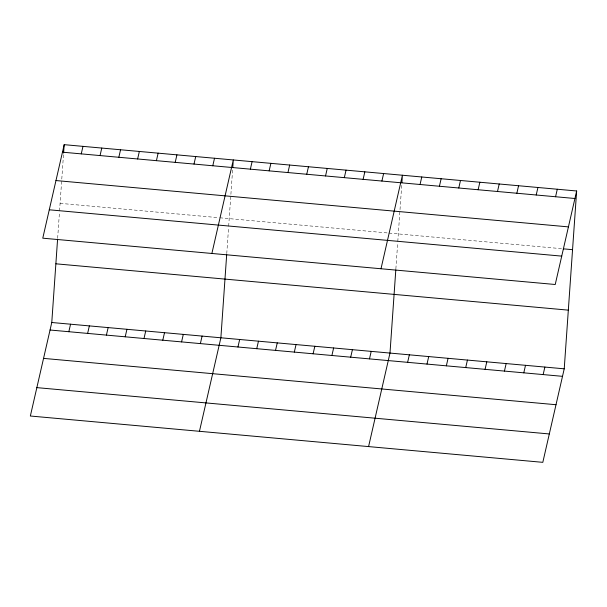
<?xml version="1.0" encoding="UTF-8"?>
<svg xmlns="http://www.w3.org/2000/svg" width="607" height="607" viewBox="0 0 607 607"><rect width="100%" height="100%" fill="white"/><g stroke="black" fill="none" stroke-linecap="round" stroke-linejoin="round"><path stroke-width="0.46" stroke-dasharray="3.04 2.28" d="M57.65 238.308L59.494 211.851M59.562 210.91L63.538 153.981M226.76 253.589L228.611 227.139M228.672 226.191L232.648 169.262M395.87 268.878L397.722 242.428M397.79 241.48L401.766 184.551M60.085 203.353L218.869 217.701M219.81 217.784L387.979 232.989M388.92 233.073L562.408 248.756"/><path stroke-width="0.91" d="M576.65 190.985L555.23 284.501L42.771 238.179L64.19 144.663L576.65 190.985L564.229 368.821L542.81 462.337L30.35 416.015L51.77 322.499L57.582 239.249M63.598 153.047L64.19 144.663M226.692 254.538L220.88 337.788L199.46 431.296M232.777 167.403L233.3 159.952L211.881 253.468M395.81 269.819L389.99 353.069L368.578 446.585M401.895 182.692L402.411 175.233L380.999 268.749M81.255 153.875L82.977 146.363M100.049 155.574L101.771 148.062M68.834 331.71L70.556 324.199M118.835 157.274L120.558 149.762M87.628 333.41L89.35 325.898M137.63 158.973L139.352 151.454M106.415 335.11L108.137 327.598M156.416 160.665L158.139 153.154M125.209 336.802L126.931 329.29M175.211 162.365L176.925 154.853M143.996 338.501L145.718 330.99M193.997 164.065L195.72 156.553M162.79 340.201L164.512 332.689M212.791 165.764L214.506 158.252M181.576 341.9L183.299 334.389M200.371 343.6L202.093 336.088M250.372 169.163L252.087 161.652M269.159 170.863L270.881 163.344M237.952 346.999L239.674 339.488M287.953 172.555L289.668 165.043M256.738 348.691L258.461 341.18M306.74 174.255L308.462 166.743M275.532 350.391L277.255 342.879M325.534 175.954L327.249 168.442M294.319 352.09L296.041 344.579M344.321 177.654L346.043 170.142M313.113 353.79L314.828 346.278M363.115 179.353L364.83 171.842M331.9 355.49L333.622 347.978M381.902 181.053L383.624 173.541M350.694 357.189L352.409 349.678M369.481 358.889L371.203 351.377M420.052 184.498L421.774 176.986M439.415 186.25L441.13 178.739M407.631 362.333L409.353 354.822M458.771 187.995L460.493 180.484M426.994 364.086L428.709 356.575M478.134 189.748L479.849 182.237M446.35 365.831L448.072 358.32M497.49 191.501L499.212 183.989M465.713 367.584L467.436 360.072M516.853 193.246L518.568 185.734M485.069 369.337L486.791 361.825M536.209 194.999L537.931 187.487M504.432 371.082L506.155 363.57M555.572 196.751L557.287 189.24M523.788 372.835L525.51 365.323M543.151 374.587L544.874 367.068M62.468 152.175L574.928 198.497M55.965 180.56L568.433 226.881M563.334 248.84L572.553 249.674M49.273 209.794L561.733 256.124M55.867 263.81L568.327 310.139M51.77 322.499L564.229 368.821M50.047 330.011L562.507 376.332M43.545 358.388L556.012 404.717M36.852 387.63L549.312 433.952"/></g></svg>
